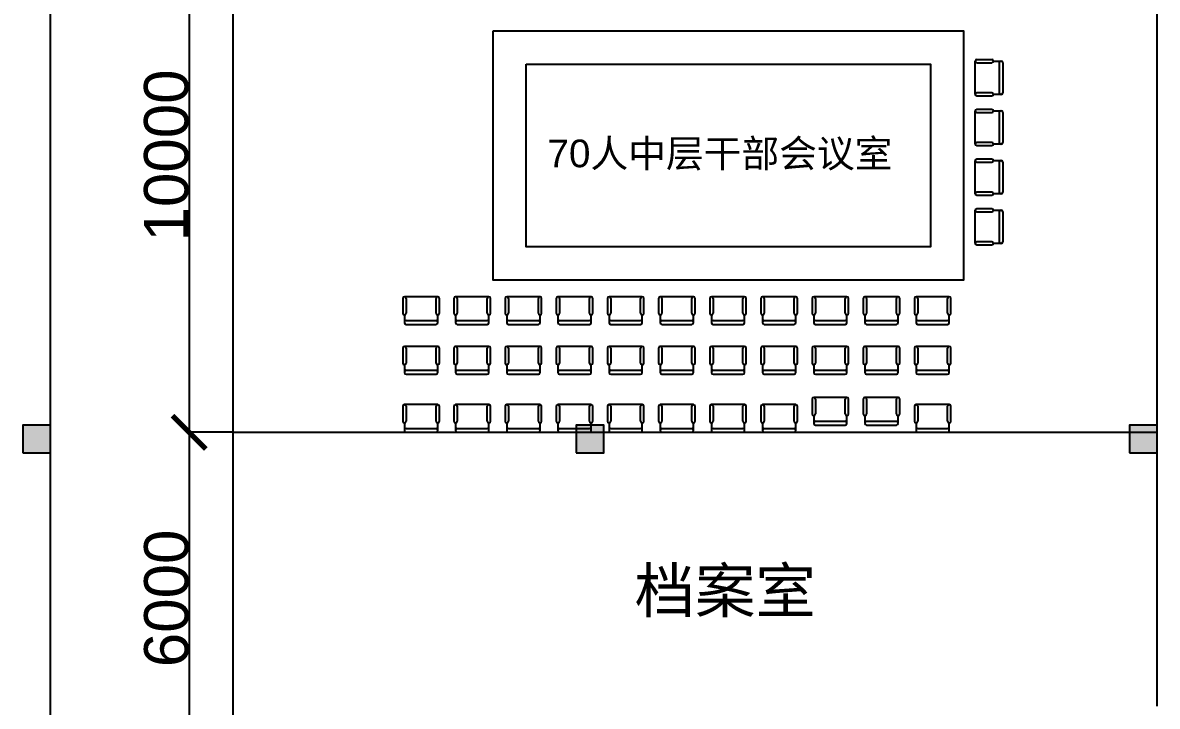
# Model space of a CAD drawing. Header units: millimetres. Extents: x 958 to 636282, y 2095 to 161571.
# Drawn here: x 63068 to 83568, y 42515 to 54865 of the extents above; entities that cross this region are included whole.
import ezdxf

# ---------------------------------------------------------------- set-up
doc = ezdxf.new("R2010")
doc.units = ezdxf.units.MM
for name, color, linetype in [('COLUMN', 9, 'Continuous'), ('PUB_HATCH', 8, 'Continuous'), ('W', 7, 'Continuous')]:
    doc.layers.add(name, color=color, linetype=linetype)
doc.styles.get("Standard").update_dxf_attribs({"font": 'arial.ttf'})
doc.dimstyles.new('ISO-25', dxfattribs={"dimtxt": 2.5, "dimasz": 2.5, "dimexe": 1.25, "dimexo": 0.625, "dimtad": 1, "dimtxsty": 'Standard', "dimcen": 2.5, "dimadec": 0, "dimazin": 0, "dimtfac": 1, "dimtmove": 0, "dimatfit": 3, "dimfxl": 1, "dimarcsym": 0})

# ---------------------------------------------------------------- blocks, each defined once
blk = doc.blocks.new('_fzh')
blk.add_lwpolyline([(-0.5, -0.5), (0.5, -0.5), (0.5, 0.5), (-0.5, 0.5)], close=True)
at = {"layer": 'PUB_HATCH'}
blk.add_solid([(-0.5, -0.5), (0.5, -0.5), (-0.5, 0.5), (0.5, 0.5)], dxfattribs=at)
blk = doc.blocks.new('_ArchTick')
at = {"color": 0, "linetype": 'ByBlock', "const_width": 0.15}
blk.add_lwpolyline([(-0.5, -0.5), (0.5, 0.5)], dxfattribs=at)
blk = doc.blocks.new('*D93')
at = {"color": 0, "lineweight": -2, "transparency": 16777216}
for p, q in [((66868, 47465), (66075, 47465)), ((66076, 47465), (66076, 41465)), ((66868, 41465), (66075, 41465))]:
    blk.add_line(p, q, dxfattribs=at)
at = {"layer": 'Defpoints', "color": 0, "transparency": 16777216}
for p in [(66868, 47465), (66076, 41465), (66868, 41465)]:
    blk.add_point(p, dxfattribs=at)
at = {"color": 0, "lineweight": -2, "transparency": 16777216, "xscale": 600, "yscale": 600, "zscale": 600}
for p, rotation in [((66076, 47465), 90), ((66076, 41465), 270)]:
    blk.add_blockref('_ArchTick', p, dxfattribs=dict(at, rotation=rotation))
at = {"color": 0, "transparency": 16777216, "insert": (65667, 44465), "char_height": 800, "attachment_point": 5, "rotation": 90}
blk.add_mtext('6000', dxfattribs=at)
blk = doc.blocks.new('*D95')
at = {"color": 0, "lineweight": -2, "transparency": 16777216}
for p, q in [((66868, 57465), (66073, 57465)), ((66075, 57465), (66075, 47465)), ((66868, 47465), (66073, 47465))]:
    blk.add_line(p, q, dxfattribs=at)
at = {"layer": 'Defpoints', "color": 0, "transparency": 16777216}
for p in [(66868, 57465), (66075, 47465), (66868, 47465)]:
    blk.add_point(p, dxfattribs=at)
at = {"color": 0, "lineweight": -2, "transparency": 16777216, "xscale": 600, "yscale": 600, "zscale": 600}
for p, rotation in [((66075, 57465), 90), ((66075, 47465), 270)]:
    blk.add_blockref('_ArchTick', p, dxfattribs=dict(at, rotation=rotation))
at = {"color": 0, "transparency": 16777216, "insert": (65665, 52467), "char_height": 800, "attachment_point": 5, "rotation": 90}
blk.add_mtext('10000', dxfattribs=at)

msp = doc.modelspace()

# ---------------------------------------------------------------- linework, layer by layer
for p, q in [((63568.358, 10465.286), (63568.358, 67465.286)), ((66868.358, 10465.286), (66868.358, 67465.286)), ((83567.108, 42515.357), (83567.108, 56414.345)), ((66868.358, 47465.286), (83567.108, 47465.286))]:
    msp.add_line(p, q)
for points in [[(71567.108, 54715.286), (80067.108, 54715.286), (80067.108, 50215.286), (71567.108, 50215.286)], [(72167.108, 54115.286), (79467.108, 54115.286), (79467.108, 50815.286), (72167.108, 50815.286)]]:
    msp.add_lwpolyline(points, close=True)
at = {"layer": 'W', "color": 3, "linetype": 'ByBlock', "lineweight": 25}
for p, q in [((80278.461, 53570.424), (80278.461, 54170.424)), ((80278.461, 54170.424), (80278.461, 54170.424)), ((80308.461, 54200.424), (80577.501, 54200.424)), ((80308.461, 54140.424), (80577.501, 54140.424)), ((80607.501, 54170.424), (80607.501, 54170.424)), ((80607.501, 54170.424), (80748.461, 54170.424)), ((80708.461, 54140.424), (80708.461, 53600.424)), ((80738.461, 54170.424), (80748.461, 54170.424)), ((80778.461, 54140.424), (80778.461, 53600.424)), ((80278.461, 53570.424), (80278.461, 53570.424)), ((80577.501, 53600.424), (80308.461, 53600.424)), ((80577.501, 53540.424), (80308.461, 53540.424)), ((80607.501, 53570.424), (80607.501, 53570.424)), ((80748.461, 53570.424), (80607.501, 53570.424)), ((80748.461, 53570.424), (80738.461, 53570.424)), ((80308.461, 53302.758), (80577.501, 53302.758)), ((80278.461, 52672.758), (80278.461, 53272.758)), ((80278.461, 53272.758), (80278.461, 53272.758)), ((80308.461, 53242.758), (80577.501, 53242.758)), ((80607.501, 53272.758), (80607.501, 53272.758)), ((80607.501, 53272.758), (80748.461, 53272.758)), ((80708.461, 53242.758), (80708.461, 52702.758)), ((80738.461, 53272.758), (80748.461, 53272.758)), ((80778.461, 53242.758), (80778.461, 52702.758)), ((80577.501, 52702.758), (80308.461, 52702.758)), ((80278.461, 52672.758), (80278.461, 52672.758)), ((80577.501, 52642.758), (80308.461, 52642.758)), ((80607.501, 52672.758), (80607.501, 52672.758)), ((80748.461, 52672.758), (80607.501, 52672.758)), ((80748.461, 52672.758), (80738.461, 52672.758)), ((80278.461, 51775.092), (80278.461, 52375.092)), ((80278.461, 52375.092), (80278.461, 52375.092)), ((80308.461, 52405.092), (80577.501, 52405.092)), ((80308.461, 52345.092), (80577.501, 52345.092)), ((80607.501, 52375.092), (80607.501, 52375.092)), ((80607.501, 52375.092), (80748.461, 52375.092)), ((80708.461, 52345.092), (80708.461, 51805.092)), ((80738.461, 52375.092), (80748.461, 52375.092)), ((80778.461, 52345.092), (80778.461, 51805.092)), ((80278.461, 51775.092), (80278.461, 51775.092)), ((80577.501, 51805.092), (80308.461, 51805.092)), ((80577.501, 51745.092), (80308.461, 51745.092)), ((80607.501, 51775.092), (80607.501, 51775.092)), ((80748.461, 51775.092), (80607.501, 51775.092)), ((80748.461, 51775.092), (80738.461, 51775.092)), ((80278.461, 50877.426), (80278.461, 51477.426)), ((80278.461, 51477.426), (80278.461, 51477.426)), ((80308.461, 51507.426), (80577.501, 51507.426)), ((80607.501, 51477.426), (80607.501, 51477.426)), ((80607.501, 51477.426), (80748.461, 51477.426)), ((80738.461, 51477.426), (80748.461, 51477.426)), ((80308.461, 51447.426), (80577.501, 51447.426)), ((80708.461, 51447.426), (80708.461, 50907.426)), ((80778.461, 51447.426), (80778.461, 50907.426)), ((80278.461, 50877.426), (80278.461, 50877.426)), ((80577.501, 50907.426), (80308.461, 50907.426)), ((80577.501, 50847.426), (80308.461, 50847.426)), ((80607.501, 50877.426), (80607.501, 50877.426)), ((80748.461, 50877.426), (80607.501, 50877.426)), ((80748.461, 50877.426), (80738.461, 50877.426)), ((69935.776, 49885.286), (69935.776, 49616.245)), ((70565.776, 49915.286), (69965.776, 49915.286)), ((69965.776, 49915.286), (69965.776, 49915.286)), ((69995.776, 49885.286), (69995.776, 49616.245)), ((70535.776, 49616.245), (70535.776, 49885.286)), ((70565.776, 49915.286), (70565.776, 49915.286)), ((70595.776, 49616.245), (70595.776, 49885.286)), ((70860.065, 49885.286), (70860.065, 49616.245)), ((71490.065, 49915.286), (70890.065, 49915.286)), ((70890.065, 49915.286), (70890.065, 49915.286)), ((70920.065, 49885.286), (70920.065, 49616.245)), ((71460.065, 49616.245), (71460.065, 49885.286)), ((71490.065, 49915.286), (71490.065, 49915.286)), ((71520.065, 49616.245), (71520.065, 49885.286)), ((71784.354, 49885.286), (71784.354, 49616.245)), ((72414.354, 49915.286), (71814.354, 49915.286)), ((71814.354, 49915.286), (71814.354, 49915.286)), ((71844.354, 49885.286), (71844.354, 49616.245)), ((72384.354, 49616.245), (72384.354, 49885.286)), ((72414.354, 49915.286), (72414.354, 49915.286)), ((72444.354, 49616.245), (72444.354, 49885.286)), ((72708.643, 49885.286), (72708.643, 49616.245)), ((73338.643, 49915.286), (72738.643, 49915.286)), ((72738.643, 49915.286), (72738.643, 49915.286)), ((72768.643, 49885.286), (72768.643, 49616.245)), ((73308.643, 49616.245), (73308.643, 49885.286)), ((73338.643, 49915.286), (73338.643, 49915.286)), ((73368.643, 49616.245), (73368.643, 49885.286)), ((73632.932, 49885.286), (73632.932, 49616.245)), ((74262.932, 49915.286), (73662.932, 49915.286)), ((73662.932, 49915.286), (73662.932, 49915.286)), ((73692.932, 49885.286), (73692.932, 49616.245)), ((74232.932, 49616.245), (74232.932, 49885.286)), ((74262.932, 49915.286), (74262.932, 49915.286)), ((74292.932, 49616.245), (74292.932, 49885.286)), ((74557.221, 49885.286), (74557.221, 49616.245)), ((75187.221, 49915.286), (74587.221, 49915.286)), ((74587.221, 49915.286), (74587.221, 49915.286)), ((74617.221, 49885.286), (74617.221, 49616.245)), ((75157.221, 49616.245), (75157.221, 49885.286)), ((75187.221, 49915.286), (75187.221, 49915.286)), ((75217.221, 49616.245), (75217.221, 49885.286)), ((75481.51, 49885.286), (75481.51, 49616.245)), ((76111.51, 49915.286), (75511.51, 49915.286)), ((75511.51, 49915.286), (75511.51, 49915.286)), ((75541.51, 49885.286), (75541.51, 49616.245)), ((76081.51, 49616.245), (76081.51, 49885.286)), ((76111.51, 49915.286), (76111.51, 49915.286)), ((76141.51, 49616.245), (76141.51, 49885.286)), ((76405.799, 49885.286), (76405.799, 49616.245)), ((77035.799, 49915.286), (76435.799, 49915.286)), ((76435.799, 49915.286), (76435.799, 49915.286)), ((76465.799, 49885.286), (76465.799, 49616.245)), ((77005.799, 49616.245), (77005.799, 49885.286)), ((77035.799, 49915.286), (77035.799, 49915.286)), ((77065.799, 49616.245), (77065.799, 49885.286)), ((77330.088, 49885.286), (77330.088, 49616.245)), ((77960.088, 49915.286), (77360.088, 49915.286)), ((77360.088, 49915.286), (77360.088, 49915.286)), ((77390.088, 49885.286), (77390.088, 49616.245)), ((77930.088, 49616.245), (77930.088, 49885.286)), ((77960.088, 49915.286), (77960.088, 49915.286)), ((77990.088, 49616.245), (77990.088, 49885.286)), ((78254.377, 49885.286), (78254.377, 49616.245)), ((78884.377, 49915.286), (78284.377, 49915.286)), ((78284.377, 49915.286), (78284.377, 49915.286)), ((78314.377, 49885.286), (78314.377, 49616.245)), ((78854.377, 49616.245), (78854.377, 49885.286)), ((78884.377, 49915.286), (78884.377, 49915.286)), ((78914.377, 49616.245), (78914.377, 49885.286)), ((79178.666, 49885.286), (79178.666, 49616.245)), ((79808.666, 49915.286), (79208.666, 49915.286)), ((79208.666, 49915.286), (79208.666, 49915.286)), ((79238.666, 49885.286), (79238.666, 49616.245)), ((79778.666, 49616.245), (79778.666, 49885.286)), ((79808.666, 49915.286), (79808.666, 49915.286)), ((79838.666, 49616.245), (79838.666, 49885.286)), ((69965.776, 49586.245), (69965.776, 49586.245)), ((69965.776, 49586.245), (69965.776, 49445.286)), ((69965.776, 49455.286), (69965.776, 49445.286)), ((69995.776, 49485.286), (70535.776, 49485.286)), ((69995.776, 49415.286), (70535.776, 49415.286)), ((70565.776, 49586.245), (70565.776, 49586.245)), ((70565.776, 49445.286), (70565.776, 49586.245)), ((70565.776, 49445.286), (70565.776, 49455.286)), ((70890.065, 49586.245), (70890.065, 49586.245)), ((70890.065, 49586.245), (70890.065, 49445.286)), ((70890.065, 49455.286), (70890.065, 49445.286)), ((70920.065, 49485.286), (71460.065, 49485.286)), ((70920.065, 49415.286), (71460.065, 49415.286)), ((71490.065, 49586.245), (71490.065, 49586.245)), ((71490.065, 49445.286), (71490.065, 49586.245)), ((71490.065, 49445.286), (71490.065, 49455.286)), ((71814.354, 49586.245), (71814.354, 49586.245)), ((71814.354, 49586.245), (71814.354, 49445.286)), ((71814.354, 49455.286), (71814.354, 49445.286)), ((71844.354, 49485.286), (72384.354, 49485.286)), ((71844.354, 49415.286), (72384.354, 49415.286)), ((72414.354, 49586.245), (72414.354, 49586.245)), ((72414.354, 49445.286), (72414.354, 49586.245)), ((72414.354, 49445.286), (72414.354, 49455.286)), ((72738.643, 49586.245), (72738.643, 49586.245)), ((72738.643, 49586.245), (72738.643, 49445.286)), ((72738.643, 49455.286), (72738.643, 49445.286)), ((72768.643, 49485.286), (73308.643, 49485.286)), ((72768.643, 49415.286), (73308.643, 49415.286)), ((73338.643, 49586.245), (73338.643, 49586.245)), ((73338.643, 49445.286), (73338.643, 49586.245)), ((73338.643, 49445.286), (73338.643, 49455.286)), ((73662.932, 49586.245), (73662.932, 49586.245)), ((73662.932, 49586.245), (73662.932, 49445.286)), ((73662.932, 49455.286), (73662.932, 49445.286)), ((73692.932, 49485.286), (74232.932, 49485.286)), ((73692.932, 49415.286), (74232.932, 49415.286)), ((74262.932, 49586.245), (74262.932, 49586.245)), ((74262.932, 49445.286), (74262.932, 49586.245)), ((74262.932, 49445.286), (74262.932, 49455.286)), ((74587.221, 49586.245), (74587.221, 49586.245)), ((74587.221, 49586.245), (74587.221, 49445.286)), ((74587.221, 49455.286), (74587.221, 49445.286)), ((74617.221, 49485.286), (75157.221, 49485.286)), ((74617.221, 49415.286), (75157.221, 49415.286)), ((75187.221, 49586.245), (75187.221, 49586.245)), ((75187.221, 49445.286), (75187.221, 49586.245)), ((75187.221, 49445.286), (75187.221, 49455.286)), ((75511.51, 49586.245), (75511.51, 49586.245)), ((75511.51, 49586.245), (75511.51, 49445.286)), ((75511.51, 49455.286), (75511.51, 49445.286)), ((75541.51, 49485.286), (76081.51, 49485.286)), ((75541.51, 49415.286), (76081.51, 49415.286)), ((76111.51, 49586.245), (76111.51, 49586.245)), ((76111.51, 49445.286), (76111.51, 49586.245)), ((76111.51, 49445.286), (76111.51, 49455.286)), ((76435.799, 49586.245), (76435.799, 49586.245)), ((76435.799, 49586.245), (76435.799, 49445.286)), ((76435.799, 49455.286), (76435.799, 49445.286)), ((76465.799, 49485.286), (77005.799, 49485.286)), ((76465.799, 49415.286), (77005.799, 49415.286)), ((77035.799, 49586.245), (77035.799, 49586.245)), ((77035.799, 49445.286), (77035.799, 49586.245)), ((77035.799, 49445.286), (77035.799, 49455.286)), ((77360.088, 49586.245), (77360.088, 49586.245)), ((77360.088, 49586.245), (77360.088, 49445.286)), ((77360.088, 49455.286), (77360.088, 49445.286)), ((77390.088, 49485.286), (77930.088, 49485.286)), ((77390.088, 49415.286), (77930.088, 49415.286)), ((77960.088, 49586.245), (77960.088, 49586.245)), ((77960.088, 49445.286), (77960.088, 49586.245)), ((77960.088, 49445.286), (77960.088, 49455.286)), ((78284.377, 49586.245), (78284.377, 49586.245)), ((78284.377, 49586.245), (78284.377, 49445.286)), ((78284.377, 49455.286), (78284.377, 49445.286)), ((78314.377, 49485.286), (78854.377, 49485.286)), ((78314.377, 49415.286), (78854.377, 49415.286)), ((78884.377, 49586.245), (78884.377, 49586.245)), ((78884.377, 49445.286), (78884.377, 49586.245)), ((78884.377, 49445.286), (78884.377, 49455.286)), ((79208.666, 49586.245), (79208.666, 49586.245)), ((79208.666, 49586.245), (79208.666, 49445.286)), ((79208.666, 49455.286), (79208.666, 49445.286)), ((79238.666, 49485.286), (79778.666, 49485.286)), ((79238.666, 49415.286), (79778.666, 49415.286)), ((79808.666, 49586.245), (79808.666, 49586.245)), ((79808.666, 49445.286), (79808.666, 49586.245)), ((79808.666, 49445.286), (79808.666, 49455.286)), ((70565.776, 49015.286), (69965.776, 49015.286)), ((69965.776, 49015.286), (69965.776, 49015.286)), ((70565.776, 49015.286), (70565.776, 49015.286)), ((71490.065, 49015.286), (70890.065, 49015.286)), ((70890.065, 49015.286), (70890.065, 49015.286)), ((71490.065, 49015.286), (71490.065, 49015.286)), ((72414.354, 49015.286), (71814.354, 49015.286)), ((71814.354, 49015.286), (71814.354, 49015.286)), ((72414.354, 49015.286), (72414.354, 49015.286)), ((73338.643, 49015.286), (72738.643, 49015.286)), ((72738.643, 49015.286), (72738.643, 49015.286)), ((73338.643, 49015.286), (73338.643, 49015.286)), ((74262.932, 49015.286), (73662.932, 49015.286)), ((73662.932, 49015.286), (73662.932, 49015.286)), ((74262.932, 49015.286), (74262.932, 49015.286)), ((75187.221, 49015.286), (74587.221, 49015.286)), ((74587.221, 49015.286), (74587.221, 49015.286)), ((75187.221, 49015.286), (75187.221, 49015.286)), ((76111.51, 49015.286), (75511.51, 49015.286)), ((75511.51, 49015.286), (75511.51, 49015.286)), ((76111.51, 49015.286), (76111.51, 49015.286)), ((77035.799, 49015.286), (76435.799, 49015.286)), ((76435.799, 49015.286), (76435.799, 49015.286)), ((77035.799, 49015.286), (77035.799, 49015.286)), ((77960.088, 49015.286), (77360.088, 49015.286)), ((77360.088, 49015.286), (77360.088, 49015.286)), ((77960.088, 49015.286), (77960.088, 49015.286)), ((78884.377, 49015.286), (78284.377, 49015.286)), ((78284.377, 49015.286), (78284.377, 49015.286)), ((78884.377, 49015.286), (78884.377, 49015.286)), ((79808.666, 49015.286), (79208.666, 49015.286)), ((79208.666, 49015.286), (79208.666, 49015.286)), ((79808.666, 49015.286), (79808.666, 49015.286)), ((69935.776, 48985.286), (69935.776, 48716.245)), ((69995.776, 48985.286), (69995.776, 48716.245)), ((70535.776, 48716.245), (70535.776, 48985.286)), ((70595.776, 48716.245), (70595.776, 48985.286)), ((70860.065, 48985.286), (70860.065, 48716.245)), ((70920.065, 48985.286), (70920.065, 48716.245)), ((71460.065, 48716.245), (71460.065, 48985.286)), ((71520.065, 48716.245), (71520.065, 48985.286)), ((71784.354, 48985.286), (71784.354, 48716.245)), ((71844.354, 48985.286), (71844.354, 48716.245)), ((72384.354, 48716.245), (72384.354, 48985.286)), ((72444.354, 48716.245), (72444.354, 48985.286)), ((72708.643, 48985.286), (72708.643, 48716.245)), ((72768.643, 48985.286), (72768.643, 48716.245)), ((73308.643, 48716.245), (73308.643, 48985.286)), ((73368.643, 48716.245), (73368.643, 48985.286)), ((73632.932, 48985.286), (73632.932, 48716.245)), ((73692.932, 48985.286), (73692.932, 48716.245)), ((74232.932, 48716.245), (74232.932, 48985.286)), ((74292.932, 48716.245), (74292.932, 48985.286)), ((74557.221, 48985.286), (74557.221, 48716.245)), ((74617.221, 48985.286), (74617.221, 48716.245)), ((75157.221, 48716.245), (75157.221, 48985.286)), ((75217.221, 48716.245), (75217.221, 48985.286)), ((75481.51, 48985.286), (75481.51, 48716.245)), ((75541.51, 48985.286), (75541.51, 48716.245)), ((76081.51, 48716.245), (76081.51, 48985.286)), ((76141.51, 48716.245), (76141.51, 48985.286)), ((76405.799, 48985.286), (76405.799, 48716.245)), ((76465.799, 48985.286), (76465.799, 48716.245)), ((77005.799, 48716.245), (77005.799, 48985.286)), ((77065.799, 48716.245), (77065.799, 48985.286)), ((77330.088, 48985.286), (77330.088, 48716.245)), ((77390.088, 48985.286), (77390.088, 48716.245)), ((77930.088, 48716.245), (77930.088, 48985.286)), ((77990.088, 48716.245), (77990.088, 48985.286)), ((78254.377, 48985.286), (78254.377, 48716.245)), ((78314.377, 48985.286), (78314.377, 48716.245)), ((78854.377, 48716.245), (78854.377, 48985.286)), ((78914.377, 48716.245), (78914.377, 48985.286)), ((79178.666, 48985.286), (79178.666, 48716.245)), ((79238.666, 48985.286), (79238.666, 48716.245)), ((79778.666, 48716.245), (79778.666, 48985.286)), ((79838.666, 48716.245), (79838.666, 48985.286)), ((69965.776, 48686.245), (69965.776, 48686.245)), ((69965.776, 48686.245), (69965.776, 48545.286)), ((69995.776, 48585.286), (70535.776, 48585.286)), ((70565.776, 48686.245), (70565.776, 48686.245)), ((70565.776, 48545.286), (70565.776, 48686.245)), ((70890.065, 48686.245), (70890.065, 48686.245)), ((70890.065, 48686.245), (70890.065, 48545.286)), ((70920.065, 48585.286), (71460.065, 48585.286)), ((71490.065, 48686.245), (71490.065, 48686.245)), ((71490.065, 48545.286), (71490.065, 48686.245)), ((71814.354, 48686.245), (71814.354, 48686.245)), ((71814.354, 48686.245), (71814.354, 48545.286)), ((71844.354, 48585.286), (72384.354, 48585.286)), ((72414.354, 48686.245), (72414.354, 48686.245)), ((72414.354, 48545.286), (72414.354, 48686.245)), ((72738.643, 48686.245), (72738.643, 48686.245)), ((72738.643, 48686.245), (72738.643, 48545.286)), ((72768.643, 48585.286), (73308.643, 48585.286)), ((73338.643, 48686.245), (73338.643, 48686.245)), ((73338.643, 48545.286), (73338.643, 48686.245)), ((73662.932, 48686.245), (73662.932, 48686.245)), ((73662.932, 48686.245), (73662.932, 48545.286)), ((73692.932, 48585.286), (74232.932, 48585.286)), ((74262.932, 48686.245), (74262.932, 48686.245)), ((74262.932, 48545.286), (74262.932, 48686.245)), ((74587.221, 48686.245), (74587.221, 48686.245)), ((74587.221, 48686.245), (74587.221, 48545.286)), ((74617.221, 48585.286), (75157.221, 48585.286)), ((75187.221, 48686.245), (75187.221, 48686.245)), ((75187.221, 48545.286), (75187.221, 48686.245)), ((75511.51, 48686.245), (75511.51, 48686.245)), ((75511.51, 48686.245), (75511.51, 48545.286)), ((75541.51, 48585.286), (76081.51, 48585.286)), ((76111.51, 48686.245), (76111.51, 48686.245)), ((76111.51, 48545.286), (76111.51, 48686.245)), ((76435.799, 48686.245), (76435.799, 48686.245)), ((76435.799, 48686.245), (76435.799, 48545.286)), ((76465.799, 48585.286), (77005.799, 48585.286)), ((77035.799, 48686.245), (77035.799, 48686.245)), ((77035.799, 48545.286), (77035.799, 48686.245)), ((77360.088, 48686.245), (77360.088, 48686.245)), ((77360.088, 48686.245), (77360.088, 48545.286)), ((77390.088, 48585.286), (77930.088, 48585.286)), ((77960.088, 48686.245), (77960.088, 48686.245)), ((77960.088, 48545.286), (77960.088, 48686.245)), ((78284.377, 48686.245), (78284.377, 48686.245)), ((78284.377, 48686.245), (78284.377, 48545.286)), ((78314.377, 48585.286), (78854.377, 48585.286)), ((78884.377, 48686.245), (78884.377, 48686.245)), ((78884.377, 48545.286), (78884.377, 48686.245)), ((79208.666, 48686.245), (79208.666, 48686.245)), ((79208.666, 48686.245), (79208.666, 48545.286)), ((79238.666, 48585.286), (79778.666, 48585.286)), ((79808.666, 48686.245), (79808.666, 48686.245)), ((79808.666, 48545.286), (79808.666, 48686.245)), ((69965.776, 48555.286), (69965.776, 48545.286)), ((69995.776, 48515.286), (70535.776, 48515.286)), ((70565.776, 48545.286), (70565.776, 48555.286)), ((70890.065, 48555.286), (70890.065, 48545.286)), ((70920.065, 48515.286), (71460.065, 48515.286)), ((71490.065, 48545.286), (71490.065, 48555.286)), ((71814.354, 48555.286), (71814.354, 48545.286)), ((71844.354, 48515.286), (72384.354, 48515.286)), ((72414.354, 48545.286), (72414.354, 48555.286)), ((72738.643, 48555.286), (72738.643, 48545.286)), ((72768.643, 48515.286), (73308.643, 48515.286)), ((73338.643, 48545.286), (73338.643, 48555.286)), ((73662.932, 48555.286), (73662.932, 48545.286)), ((73692.932, 48515.286), (74232.932, 48515.286)), ((74262.932, 48545.286), (74262.932, 48555.286)), ((74587.221, 48555.286), (74587.221, 48545.286)), ((74617.221, 48515.286), (75157.221, 48515.286)), ((75187.221, 48545.286), (75187.221, 48555.286)), ((75511.51, 48555.286), (75511.51, 48545.286)), ((75541.51, 48515.286), (76081.51, 48515.286)), ((76111.51, 48545.286), (76111.51, 48555.286)), ((76435.799, 48555.286), (76435.799, 48545.286)), ((76465.799, 48515.286), (77005.799, 48515.286)), ((77035.799, 48545.286), (77035.799, 48555.286)), ((77360.088, 48555.286), (77360.088, 48545.286)), ((77390.088, 48515.286), (77930.088, 48515.286)), ((77960.088, 48545.286), (77960.088, 48555.286)), ((78284.377, 48555.286), (78284.377, 48545.286)), ((78314.377, 48515.286), (78854.377, 48515.286)), ((78884.377, 48545.286), (78884.377, 48555.286)), ((79208.666, 48555.286), (79208.666, 48545.286)), ((79238.666, 48515.286), (79778.666, 48515.286)), ((79808.666, 48545.286), (79808.666, 48555.286)), ((77330.088, 48065.286), (77330.088, 47796.245)), ((77960.088, 48095.286), (77360.088, 48095.286)), ((77360.088, 48095.286), (77360.088, 48095.286)), ((77390.088, 48065.286), (77390.088, 47796.245)), ((77930.088, 47796.245), (77930.088, 48065.286)), ((77960.088, 48095.286), (77960.088, 48095.286)), ((77990.088, 47796.245), (77990.088, 48065.286)), ((78254.377, 48065.286), (78254.377, 47796.245)), ((78884.377, 48095.286), (78284.377, 48095.286)), ((78284.377, 48095.286), (78284.377, 48095.286)), ((78314.377, 48065.286), (78314.377, 47796.245)), ((78854.377, 47796.245), (78854.377, 48065.286)), ((78884.377, 48095.286), (78884.377, 48095.286)), ((78914.377, 47796.245), (78914.377, 48065.286)), ((69935.776, 47935.286), (69935.776, 47666.245)), ((70565.776, 47965.286), (69965.776, 47965.286)), ((69965.776, 47965.286), (69965.776, 47965.286)), ((69995.776, 47935.286), (69995.776, 47666.245)), ((70535.776, 47666.245), (70535.776, 47935.286)), ((70565.776, 47965.286), (70565.776, 47965.286)), ((70595.776, 47666.245), (70595.776, 47935.286)), ((70860.065, 47935.286), (70860.065, 47666.245)), ((71490.065, 47965.286), (70890.065, 47965.286)), ((70890.065, 47965.286), (70890.065, 47965.286)), ((70920.065, 47935.286), (70920.065, 47666.245)), ((71460.065, 47666.245), (71460.065, 47935.286)), ((71490.065, 47965.286), (71490.065, 47965.286)), ((71520.065, 47666.245), (71520.065, 47935.286)), ((71784.354, 47935.286), (71784.354, 47666.245)), ((72414.354, 47965.286), (71814.354, 47965.286)), ((71814.354, 47965.286), (71814.354, 47965.286)), ((71844.354, 47935.286), (71844.354, 47666.245)), ((72384.354, 47666.245), (72384.354, 47935.286)), ((72414.354, 47965.286), (72414.354, 47965.286)), ((72444.354, 47666.245), (72444.354, 47935.286)), ((72708.643, 47935.286), (72708.643, 47666.245)), ((73338.643, 47965.286), (72738.643, 47965.286)), ((72738.643, 47965.286), (72738.643, 47965.286)), ((72768.643, 47935.286), (72768.643, 47666.245)), ((73308.643, 47666.245), (73308.643, 47935.286)), ((73338.643, 47965.286), (73338.643, 47965.286)), ((73368.643, 47666.245), (73368.643, 47935.286)), ((73632.932, 47935.286), (73632.932, 47666.245)), ((74262.932, 47965.286), (73662.932, 47965.286)), ((73662.932, 47965.286), (73662.932, 47965.286)), ((73692.932, 47935.286), (73692.932, 47666.245)), ((74232.932, 47666.245), (74232.932, 47935.286)), ((74262.932, 47965.286), (74262.932, 47965.286)), ((74292.932, 47666.245), (74292.932, 47935.286)), ((74557.221, 47935.286), (74557.221, 47666.245)), ((75187.221, 47965.286), (74587.221, 47965.286)), ((74587.221, 47965.286), (74587.221, 47965.286)), ((74617.221, 47935.286), (74617.221, 47666.245)), ((75157.221, 47666.245), (75157.221, 47935.286)), ((75187.221, 47965.286), (75187.221, 47965.286)), ((75217.221, 47666.245), (75217.221, 47935.286)), ((75481.51, 47935.286), (75481.51, 47666.245)), ((76111.51, 47965.286), (75511.51, 47965.286)), ((75511.51, 47965.286), (75511.51, 47965.286)), ((75541.51, 47935.286), (75541.51, 47666.245)), ((76081.51, 47666.245), (76081.51, 47935.286)), ((76111.51, 47965.286), (76111.51, 47965.286)), ((76141.51, 47666.245), (76141.51, 47935.286)), ((76405.799, 47935.286), (76405.799, 47666.245)), ((77035.799, 47965.286), (76435.799, 47965.286)), ((76435.799, 47965.286), (76435.799, 47965.286)), ((76465.799, 47935.286), (76465.799, 47666.245)), ((77005.799, 47666.245), (77005.799, 47935.286)), ((77035.799, 47965.286), (77035.799, 47965.286)), ((77065.799, 47666.245), (77065.799, 47935.286)), ((77360.088, 47766.245), (77360.088, 47766.245)), ((77360.088, 47766.245), (77360.088, 47625.286)), ((77960.088, 47766.245), (77960.088, 47766.245)), ((77960.088, 47625.286), (77960.088, 47766.245)), ((78284.377, 47766.245), (78284.377, 47766.245)), ((78284.377, 47766.245), (78284.377, 47625.286)), ((78884.377, 47766.245), (78884.377, 47766.245)), ((78884.377, 47625.286), (78884.377, 47766.245)), ((79178.666, 47935.286), (79178.666, 47666.245)), ((79808.666, 47965.286), (79208.666, 47965.286)), ((79208.666, 47965.286), (79208.666, 47965.286)), ((79238.666, 47935.286), (79238.666, 47666.245)), ((79778.666, 47666.245), (79778.666, 47935.286)), ((79808.666, 47965.286), (79808.666, 47965.286)), ((79838.666, 47666.245), (79838.666, 47935.286)), ((69965.776, 47636.245), (69965.776, 47636.245)), ((69965.776, 47636.245), (69965.776, 47495.286)), ((70565.776, 47636.245), (70565.776, 47636.245)), ((70565.776, 47495.286), (70565.776, 47636.245)), ((70890.065, 47636.245), (70890.065, 47636.245)), ((70890.065, 47636.245), (70890.065, 47495.286)), ((71490.065, 47636.245), (71490.065, 47636.245)), ((71490.065, 47495.286), (71490.065, 47636.245)), ((71814.354, 47636.245), (71814.354, 47636.245)), ((71814.354, 47636.245), (71814.354, 47495.286)), ((72414.354, 47636.245), (72414.354, 47636.245)), ((72414.354, 47495.286), (72414.354, 47636.245)), ((72738.643, 47636.245), (72738.643, 47636.245)), ((72738.643, 47636.245), (72738.643, 47495.286)), ((73338.643, 47636.245), (73338.643, 47636.245)), ((73338.643, 47495.286), (73338.643, 47636.245)), ((73662.932, 47636.245), (73662.932, 47636.245)), ((73662.932, 47636.245), (73662.932, 47495.286)), ((74262.932, 47636.245), (74262.932, 47636.245)), ((74262.932, 47495.286), (74262.932, 47636.245)), ((74587.221, 47636.245), (74587.221, 47636.245)), ((74587.221, 47636.245), (74587.221, 47495.286)), ((75187.221, 47636.245), (75187.221, 47636.245)), ((75187.221, 47495.286), (75187.221, 47636.245)), ((75511.51, 47636.245), (75511.51, 47636.245)), ((75511.51, 47636.245), (75511.51, 47495.286)), ((76111.51, 47636.245), (76111.51, 47636.245)), ((76111.51, 47495.286), (76111.51, 47636.245)), ((76435.799, 47636.245), (76435.799, 47636.245)), ((76435.799, 47636.245), (76435.799, 47495.286)), ((77035.799, 47636.245), (77035.799, 47636.245)), ((77035.799, 47495.286), (77035.799, 47636.245)), ((77360.088, 47635.286), (77360.088, 47625.286)), ((77390.088, 47665.286), (77930.088, 47665.286)), ((77390.088, 47595.286), (77930.088, 47595.286)), ((77960.088, 47625.286), (77960.088, 47635.286)), ((78284.377, 47635.286), (78284.377, 47625.286)), ((78314.377, 47665.286), (78854.377, 47665.286)), ((78314.377, 47595.286), (78854.377, 47595.286)), ((78884.377, 47625.286), (78884.377, 47635.286)), ((79208.666, 47636.245), (79208.666, 47636.245)), ((79208.666, 47636.245), (79208.666, 47495.286)), ((79808.666, 47636.245), (79808.666, 47636.245)), ((79808.666, 47495.286), (79808.666, 47636.245)), ((69965.776, 47505.286), (69965.776, 47495.286)), ((69995.776, 47535.286), (70535.776, 47535.286)), ((69995.776, 47465.286), (70535.776, 47465.286)), ((70565.776, 47495.286), (70565.776, 47505.286)), ((70890.065, 47505.286), (70890.065, 47495.286)), ((70920.065, 47535.286), (71460.065, 47535.286)), ((70920.065, 47465.286), (71460.065, 47465.286)), ((71490.065, 47495.286), (71490.065, 47505.286)), ((71814.354, 47505.286), (71814.354, 47495.286)), ((71844.354, 47535.286), (72384.354, 47535.286)), ((71844.354, 47465.286), (72384.354, 47465.286)), ((72414.354, 47495.286), (72414.354, 47505.286)), ((72738.643, 47505.286), (72738.643, 47495.286)), ((72768.643, 47535.286), (73308.643, 47535.286)), ((72768.643, 47465.286), (73308.643, 47465.286)), ((73338.643, 47495.286), (73338.643, 47505.286)), ((73662.932, 47505.286), (73662.932, 47495.286)), ((73692.932, 47535.286), (74232.932, 47535.286)), ((73692.932, 47465.286), (74232.932, 47465.286)), ((74262.932, 47495.286), (74262.932, 47505.286)), ((74587.221, 47505.286), (74587.221, 47495.286)), ((74617.221, 47535.286), (75157.221, 47535.286)), ((74617.221, 47465.286), (75157.221, 47465.286)), ((75187.221, 47495.286), (75187.221, 47505.286)), ((75511.51, 47505.286), (75511.51, 47495.286)), ((75541.51, 47535.286), (76081.51, 47535.286)), ((75541.51, 47465.286), (76081.51, 47465.286)), ((76111.51, 47495.286), (76111.51, 47505.286)), ((76435.799, 47505.286), (76435.799, 47495.286)), ((76465.799, 47535.286), (77005.799, 47535.286)), ((76465.799, 47465.286), (77005.799, 47465.286)), ((77035.799, 47495.286), (77035.799, 47505.286)), ((79208.666, 47505.286), (79208.666, 47495.286)), ((79238.666, 47535.286), (79778.666, 47535.286)), ((79238.666, 47465.286), (79778.666, 47465.286)), ((79808.666, 47495.286), (79808.666, 47505.286))]:
    msp.add_line(p, q, dxfattribs=at)
for centre, start, end in [((80308.461, 54170.424), 90, 180), ((80308.461, 54170.424), 180, 270), ((80577.501, 54170.424), 0, 90), ((80577.501, 54170.424), 270, 0), ((80738.461, 54140.424), 90, 180), ((80748.461, 54140.424), 0, 90), ((80308.461, 53570.424), 90, 180), ((80308.461, 53570.424), 180, 270), ((80577.501, 53570.424), 0, 90), ((80577.501, 53570.424), 270, 0), ((80738.461, 53600.424), 180, 270), ((80748.461, 53600.424), 270, 0), ((80308.461, 53272.758), 90, 180), ((80577.501, 53272.758), 0, 90), ((80308.461, 53272.758), 180, 270), ((80577.501, 53272.758), 270, 0), ((80738.461, 53242.758), 90, 180), ((80748.461, 53242.758), 0, 90), ((80308.461, 52672.758), 90, 180), ((80577.501, 52672.758), 0, 90), ((80738.461, 52702.758), 180, 270), ((80748.461, 52702.758), 270, 0), ((80308.461, 52672.758), 180, 270), ((80577.501, 52672.758), 270, 0), ((80308.461, 52375.092), 90, 180), ((80308.461, 52375.092), 180, 270), ((80577.501, 52375.092), 0, 90), ((80577.501, 52375.092), 270, 0), ((80738.461, 52345.092), 90, 180), ((80748.461, 52345.092), 0, 90), ((80308.461, 51775.092), 90, 180), ((80308.461, 51775.092), 180, 270), ((80577.501, 51775.092), 0, 90), ((80577.501, 51775.092), 270, 0), ((80738.461, 51805.092), 180, 270), ((80748.461, 51805.092), 270, 0), ((80308.461, 51477.426), 90, 180), ((80308.461, 51477.426), 180, 270), ((80577.501, 51477.426), 0, 90), ((80577.501, 51477.426), 270, 0), ((80738.461, 51447.426), 90, 180), ((80748.461, 51447.426), 0, 90), ((80308.461, 50877.426), 90, 180), ((80308.461, 50877.426), 180, 270), ((80577.501, 50877.426), 0, 90), ((80577.501, 50877.426), 270, 0), ((80738.461, 50907.426), 180, 270), ((80748.461, 50907.426), 270, 0), ((69965.776, 49885.286), 90, 180), ((69965.776, 49885.286), 0, 90), ((70565.776, 49885.286), 90, 180), ((70565.776, 49885.286), 0, 90), ((70890.065, 49885.286), 90, 180), ((70890.065, 49885.286), 0, 90), ((71490.065, 49885.286), 90, 180), ((71490.065, 49885.286), 0, 90), ((71814.354, 49885.286), 90, 180), ((71814.354, 49885.286), 0, 90), ((72414.354, 49885.286), 90, 180), ((72414.354, 49885.286), 0, 90), ((72738.643, 49885.286), 90, 180), ((72738.643, 49885.286), 0, 90), ((73338.643, 49885.286), 90, 180), ((73338.643, 49885.286), 0, 90), ((73662.932, 49885.286), 90, 180), ((73662.932, 49885.286), 0, 90), ((74262.932, 49885.286), 90, 180), ((74262.932, 49885.286), 0, 90), ((74587.221, 49885.286), 90, 180), ((74587.221, 49885.286), 0, 90), ((75187.221, 49885.286), 90, 180), ((75187.221, 49885.286), 0, 90), ((75511.51, 49885.286), 90, 180), ((75511.51, 49885.286), 0, 90), ((76111.51, 49885.286), 90, 180), ((76111.51, 49885.286), 0, 90), ((76435.799, 49885.286), 90, 180), ((76435.799, 49885.286), 0, 90), ((77035.799, 49885.286), 90, 180), ((77035.799, 49885.286), 0, 90), ((77360.088, 49885.286), 90, 180), ((77360.088, 49885.286), 0, 90), ((77960.088, 49885.286), 90, 180), ((77960.088, 49885.286), 0, 90), ((78284.377, 49885.286), 90, 180), ((78284.377, 49885.286), 0, 90), ((78884.377, 49885.286), 90, 180), ((78884.377, 49885.286), 0, 90), ((79208.666, 49885.286), 90, 180), ((79208.666, 49885.286), 0, 90), ((79808.666, 49885.286), 90, 180), ((79808.666, 49885.286), 0, 90), ((69965.776, 49616.245), 180, 270), ((69965.776, 49616.245), 270, 0), ((70565.776, 49616.245), 180, 270), ((70565.776, 49616.245), 270, 0), ((70890.065, 49616.245), 180, 270), ((70890.065, 49616.245), 270, 0), ((71490.065, 49616.245), 180, 270), ((71490.065, 49616.245), 270, 0), ((71814.354, 49616.245), 180, 270), ((71814.354, 49616.245), 270, 0), ((72414.354, 49616.245), 180, 270), ((72414.354, 49616.245), 270, 0), ((72738.643, 49616.245), 180, 270), ((72738.643, 49616.245), 270, 0), ((73338.643, 49616.245), 180, 270), ((73338.643, 49616.245), 270, 0), ((73662.932, 49616.245), 180, 270), ((73662.932, 49616.245), 270, 0), ((74262.932, 49616.245), 180, 270), ((74262.932, 49616.245), 270, 0), ((74587.221, 49616.245), 180, 270), ((74587.221, 49616.245), 270, 0), ((75187.221, 49616.245), 180, 270), ((75187.221, 49616.245), 270, 0), ((75511.51, 49616.245), 180, 270), ((75511.51, 49616.245), 270, 0), ((76111.51, 49616.245), 180, 270), ((76111.51, 49616.245), 270, 0), ((76435.799, 49616.245), 180, 270), ((76435.799, 49616.245), 270, 0), ((77035.799, 49616.245), 180, 270), ((77035.799, 49616.245), 270, 0), ((77360.088, 49616.245), 180, 270), ((77360.088, 49616.245), 270, 0), ((77960.088, 49616.245), 180, 270), ((77960.088, 49616.245), 270, 0), ((78284.377, 49616.245), 180, 270), ((78284.377, 49616.245), 270, 0), ((78884.377, 49616.245), 180, 270), ((78884.377, 49616.245), 270, 0), ((79208.666, 49616.245), 180, 270), ((79208.666, 49616.245), 270, 0), ((79808.666, 49616.245), 180, 270), ((79808.666, 49616.245), 270, 0), ((69995.776, 49455.286), 90, 180), ((69995.776, 49445.286), 180, 270), ((70535.776, 49455.286), 0, 90), ((70535.776, 49445.286), 270, 0), ((70920.065, 49455.286), 90, 180), ((70920.065, 49445.286), 180, 270), ((71460.065, 49455.286), 0, 90), ((71460.065, 49445.286), 270, 0), ((71844.354, 49455.286), 90, 180), ((71844.354, 49445.286), 180, 270), ((72384.354, 49455.286), 0, 90), ((72384.354, 49445.286), 270, 0), ((72768.643, 49455.286), 90, 180), ((72768.643, 49445.286), 180, 270), ((73308.643, 49455.286), 0, 90), ((73308.643, 49445.286), 270, 0), ((73692.932, 49455.286), 90, 180), ((73692.932, 49445.286), 180, 270), ((74232.932, 49455.286), 0, 90), ((74232.932, 49445.286), 270, 0), ((74617.221, 49455.286), 90, 180), ((74617.221, 49445.286), 180, 270), ((75157.221, 49455.286), 0, 90), ((75157.221, 49445.286), 270, 0), ((75541.51, 49455.286), 90, 180), ((75541.51, 49445.286), 180, 270), ((76081.51, 49455.286), 0, 90), ((76081.51, 49445.286), 270, 0), ((76465.799, 49455.286), 90, 180), ((76465.799, 49445.286), 180, 270), ((77005.799, 49455.286), 0, 90), ((77005.799, 49445.286), 270, 0), ((77390.088, 49455.286), 90, 180), ((77390.088, 49445.286), 180, 270), ((77930.088, 49455.286), 0, 90), ((77930.088, 49445.286), 270, 0), ((78314.377, 49455.286), 90, 180), ((78314.377, 49445.286), 180, 270), ((78854.377, 49455.286), 0, 90), ((78854.377, 49445.286), 270, 0), ((79238.666, 49455.286), 90, 180), ((79238.666, 49445.286), 180, 270), ((79778.666, 49455.286), 0, 90), ((79778.666, 49445.286), 270, 0), ((69965.776, 48985.286), 90, 180), ((69965.776, 48985.286), 0, 90), ((70565.776, 48985.286), 90, 180), ((70565.776, 48985.286), 0, 90), ((70890.065, 48985.286), 90, 180), ((70890.065, 48985.286), 0, 90), ((71490.065, 48985.286), 90, 180), ((71490.065, 48985.286), 0, 90), ((71814.354, 48985.286), 90, 180), ((71814.354, 48985.286), 0, 90), ((72414.354, 48985.286), 90, 180), ((72414.354, 48985.286), 0, 90), ((72738.643, 48985.286), 90, 180), ((72738.643, 48985.286), 0, 90), ((73338.643, 48985.286), 90, 180), ((73338.643, 48985.286), 0, 90), ((73662.932, 48985.286), 90, 180), ((73662.932, 48985.286), 0, 90), ((74262.932, 48985.286), 90, 180), ((74262.932, 48985.286), 0, 90), ((74587.221, 48985.286), 90, 180), ((74587.221, 48985.286), 0, 90), ((75187.221, 48985.286), 90, 180), ((75187.221, 48985.286), 0, 90), ((75511.51, 48985.286), 90, 180), ((75511.51, 48985.286), 0, 90), ((76111.51, 48985.286), 90, 180), ((76111.51, 48985.286), 0, 90), ((76435.799, 48985.286), 90, 180), ((76435.799, 48985.286), 0, 90), ((77035.799, 48985.286), 90, 180), ((77035.799, 48985.286), 0, 90), ((77360.088, 48985.286), 90, 180), ((77360.088, 48985.286), 0, 90), ((77960.088, 48985.286), 90, 180), ((77960.088, 48985.286), 0, 90), ((78284.377, 48985.286), 90, 180), ((78284.377, 48985.286), 0, 90), ((78884.377, 48985.286), 90, 180), ((78884.377, 48985.286), 0, 90), ((79208.666, 48985.286), 90, 180), ((79208.666, 48985.286), 0, 90), ((79808.666, 48985.286), 90, 180), ((79808.666, 48985.286), 0, 90), ((69965.776, 48716.245), 180, 270), ((69965.776, 48716.245), 270, 0), ((69995.776, 48555.286), 90, 180), ((70565.776, 48716.245), 180, 270), ((70535.776, 48555.286), 0, 90), ((70565.776, 48716.245), 270, 0), ((70890.065, 48716.245), 180, 270), ((70890.065, 48716.245), 270, 0), ((70920.065, 48555.286), 90, 180), ((71490.065, 48716.245), 180, 270), ((71460.065, 48555.286), 0, 90), ((71490.065, 48716.245), 270, 0), ((71814.354, 48716.245), 180, 270), ((71814.354, 48716.245), 270, 0), ((71844.354, 48555.286), 90, 180), ((72414.354, 48716.245), 180, 270), ((72384.354, 48555.286), 0, 90), ((72414.354, 48716.245), 270, 0), ((72738.643, 48716.245), 180, 270), ((72738.643, 48716.245), 270, 0), ((72768.643, 48555.286), 90, 180), ((73338.643, 48716.245), 180, 270), ((73308.643, 48555.286), 0, 90), ((73338.643, 48716.245), 270, 0), ((73662.932, 48716.245), 180, 270), ((73662.932, 48716.245), 270, 0), ((73692.932, 48555.286), 90, 180), ((74262.932, 48716.245), 180, 270), ((74232.932, 48555.286), 0, 90), ((74262.932, 48716.245), 270, 0), ((74587.221, 48716.245), 180, 270), ((74587.221, 48716.245), 270, 0), ((74617.221, 48555.286), 90, 180), ((75187.221, 48716.245), 180, 270), ((75157.221, 48555.286), 0, 90), ((75187.221, 48716.245), 270, 0), ((75511.51, 48716.245), 180, 270), ((75511.51, 48716.245), 270, 0), ((75541.51, 48555.286), 90, 180), ((76111.51, 48716.245), 180, 270), ((76081.51, 48555.286), 0, 90), ((76111.51, 48716.245), 270, 0), ((76435.799, 48716.245), 180, 270), ((76435.799, 48716.245), 270, 0), ((76465.799, 48555.286), 90, 180), ((77035.799, 48716.245), 180, 270), ((77005.799, 48555.286), 0, 90), ((77035.799, 48716.245), 270, 0), ((77360.088, 48716.245), 180, 270), ((77360.088, 48716.245), 270, 0), ((77390.088, 48555.286), 90, 180), ((77960.088, 48716.245), 180, 270), ((77930.088, 48555.286), 0, 90), ((77960.088, 48716.245), 270, 0), ((78284.377, 48716.245), 180, 270), ((78284.377, 48716.245), 270, 0), ((78314.377, 48555.286), 90, 180), ((78884.377, 48716.245), 180, 270), ((78854.377, 48555.286), 0, 90), ((78884.377, 48716.245), 270, 0), ((79208.666, 48716.245), 180, 270), ((79208.666, 48716.245), 270, 0), ((79238.666, 48555.286), 90, 180), ((79808.666, 48716.245), 180, 270), ((79778.666, 48555.286), 0, 90), ((79808.666, 48716.245), 270, 0), ((69995.776, 48545.286), 180, 270), ((70535.776, 48545.286), 270, 0), ((70920.065, 48545.286), 180, 270), ((71460.065, 48545.286), 270, 0), ((71844.354, 48545.286), 180, 270), ((72384.354, 48545.286), 270, 0), ((72768.643, 48545.286), 180, 270), ((73308.643, 48545.286), 270, 0), ((73692.932, 48545.286), 180, 270), ((74232.932, 48545.286), 270, 0), ((74617.221, 48545.286), 180, 270), ((75157.221, 48545.286), 270, 0), ((75541.51, 48545.286), 180, 270), ((76081.51, 48545.286), 270, 0), ((76465.799, 48545.286), 180, 270), ((77005.799, 48545.286), 270, 0), ((77390.088, 48545.286), 180, 270), ((77930.088, 48545.286), 270, 0), ((78314.377, 48545.286), 180, 270), ((78854.377, 48545.286), 270, 0), ((79238.666, 48545.286), 180, 270), ((79778.666, 48545.286), 270, 0), ((77360.088, 48065.286), 90, 180), ((77360.088, 48065.286), 0, 90), ((77960.088, 48065.286), 90, 180), ((77960.088, 48065.286), 0, 90), ((78284.377, 48065.286), 90, 180), ((78284.377, 48065.286), 0, 90), ((78884.377, 48065.286), 90, 180), ((78884.377, 48065.286), 0, 90), ((69965.776, 47935.286), 90, 180), ((69965.776, 47935.286), 0, 90), ((70565.776, 47935.286), 90, 180), ((70565.776, 47935.286), 0, 90), ((70890.065, 47935.286), 90, 180), ((70890.065, 47935.286), 0, 90), ((71490.065, 47935.286), 90, 180), ((71490.065, 47935.286), 0, 90), ((71814.354, 47935.286), 90, 180), ((71814.354, 47935.286), 0, 90), ((72414.354, 47935.286), 90, 180), ((72414.354, 47935.286), 0, 90), ((72738.643, 47935.286), 90, 180), ((72738.643, 47935.286), 0, 90), ((73338.643, 47935.286), 90, 180), ((73338.643, 47935.286), 0, 90), ((73662.932, 47935.286), 90, 180), ((73662.932, 47935.286), 0, 90), ((74262.932, 47935.286), 90, 180), ((74262.932, 47935.286), 0, 90), ((74587.221, 47935.286), 90, 180), ((74587.221, 47935.286), 0, 90), ((75187.221, 47935.286), 90, 180), ((75187.221, 47935.286), 0, 90), ((75511.51, 47935.286), 90, 180), ((75511.51, 47935.286), 0, 90), ((76111.51, 47935.286), 90, 180), ((76111.51, 47935.286), 0, 90), ((76435.799, 47935.286), 90, 180), ((76435.799, 47935.286), 0, 90), ((77035.799, 47935.286), 90, 180), ((77035.799, 47935.286), 0, 90), ((77360.088, 47796.245), 180, 270), ((77360.088, 47796.245), 270, 0), ((77960.088, 47796.245), 180, 270), ((77960.088, 47796.245), 270, 0), ((78284.377, 47796.245), 180, 270), ((78284.377, 47796.245), 270, 0), ((78884.377, 47796.245), 180, 270), ((78884.377, 47796.245), 270, 0), ((79208.666, 47935.286), 90, 180), ((79208.666, 47935.286), 0, 90), ((79808.666, 47935.286), 90, 180), ((79808.666, 47935.286), 0, 90), ((69965.776, 47666.245), 180, 270), ((69965.776, 47666.245), 270, 0), ((70565.776, 47666.245), 180, 270), ((70565.776, 47666.245), 270, 0), ((70890.065, 47666.245), 180, 270), ((70890.065, 47666.245), 270, 0), ((71490.065, 47666.245), 180, 270), ((71490.065, 47666.245), 270, 0), ((71814.354, 47666.245), 180, 270), ((71814.354, 47666.245), 270, 0), ((72414.354, 47666.245), 180, 270), ((72414.354, 47666.245), 270, 0), ((72738.643, 47666.245), 180, 270), ((72738.643, 47666.245), 270, 0), ((73338.643, 47666.245), 180, 270), ((73338.643, 47666.245), 270, 0), ((73662.932, 47666.245), 180, 270), ((73662.932, 47666.245), 270, 0), ((74262.932, 47666.245), 180, 270), ((74262.932, 47666.245), 270, 0), ((74587.221, 47666.245), 180, 270), ((74587.221, 47666.245), 270, 0), ((75187.221, 47666.245), 180, 270), ((75187.221, 47666.245), 270, 0), ((75511.51, 47666.245), 180, 270), ((75511.51, 47666.245), 270, 0), ((76111.51, 47666.245), 180, 270), ((76111.51, 47666.245), 270, 0), ((76435.799, 47666.245), 180, 270), ((76435.799, 47666.245), 270, 0), ((77035.799, 47666.245), 180, 270), ((77035.799, 47666.245), 270, 0), ((77390.088, 47635.286), 90, 180), ((77390.088, 47625.286), 180, 270), ((77930.088, 47635.286), 0, 90), ((77930.088, 47625.286), 270, 0), ((78314.377, 47635.286), 90, 180), ((78314.377, 47625.286), 180, 270), ((78854.377, 47635.286), 0, 90), ((78854.377, 47625.286), 270, 0), ((79208.666, 47666.245), 180, 270), ((79208.666, 47666.245), 270, 0), ((79808.666, 47666.245), 180, 270), ((79808.666, 47666.245), 270, 0), ((69995.776, 47505.286), 90, 180), ((69995.776, 47495.286), 180, 270), ((70535.776, 47505.286), 0, 90), ((70535.776, 47495.286), 270, 0), ((70920.065, 47505.286), 90, 180), ((70920.065, 47495.286), 180, 270), ((71460.065, 47505.286), 0, 90), ((71460.065, 47495.286), 270, 0), ((71844.354, 47505.286), 90, 180), ((71844.354, 47495.286), 180, 270), ((72384.354, 47505.286), 0, 90), ((72384.354, 47495.286), 270, 0), ((72768.643, 47505.286), 90, 180), ((72768.643, 47495.286), 180, 270), ((73308.643, 47505.286), 0, 90), ((73308.643, 47495.286), 270, 0), ((73692.932, 47505.286), 90, 180), ((73692.932, 47495.286), 180, 270), ((74232.932, 47505.286), 0, 90), ((74232.932, 47495.286), 270, 0), ((74617.221, 47505.286), 90, 180), ((74617.221, 47495.286), 180, 270), ((75157.221, 47505.286), 0, 90), ((75157.221, 47495.286), 270, 0), ((75541.51, 47505.286), 90, 180), ((75541.51, 47495.286), 180, 270), ((76081.51, 47505.286), 0, 90), ((76081.51, 47495.286), 270, 0), ((76465.799, 47505.286), 90, 180), ((76465.799, 47495.286), 180, 270), ((77005.799, 47505.286), 0, 90), ((77005.799, 47495.286), 270, 0), ((79238.666, 47505.286), 90, 180), ((79238.666, 47495.286), 180, 270), ((79778.666, 47505.286), 0, 90), ((79778.666, 47495.286), 270, 0)]:
    msp.add_arc(centre, 30, start, end, dxfattribs=at)

# ---------------------------------------------------------------- block references
at = {"layer": 'COLUMN', "xscale": 500, "yscale": 500, "zscale": 500}
for p in [(63317.733, 47345.286), (73317.733, 47345.286), (83317.733, 47345.286)]:
    msp.add_blockref('_fzh', p, dxfattribs=at)

# ---------------------------------------------------------------- texts
at = {"attachment_point": 1}
for s, width, insert, char_height in [('70人中层干部会议室', 6760.9567, (72549, 52753.585), 500), ('档案室', 4475.15354, (74123.438, 45006.314), 800)]:
    msp.add_mtext_dynamic_manual_height_columns(s, width=width, gutter_width=12.5, heights=[0], dxfattribs=dict(at, insert=insert, char_height=char_height))

# ---------------------------------------------------------------- dimensions: what is measured, and where the dimension line sits
for base, p1, p2, picture, middle in [((66074.57, 47465.286), (66868.358, 57465.286), (66868.358, 47465.286), '*D95', (66074.57, 52467.287)), ((66075.82, 41465.286), (66868.358, 47465.286), (66868.358, 41465.286), '*D93', (66075.82, 44465.286))]:
    dim = msp.add_linear_dim(base=base, p1=p1, p2=p2, angle=90, dimstyle='ISO-25', override={"dimtxt": 800, "dimasz": 600, "dimblk1": 'ArchTick', "dimblk2": 'ArchTick', "dimsah": 1})
    dim.commit()
    dim.dimension.update_dxf_attribs({"geometry": picture, "text_midpoint": middle, "dimtype": 160})

doc.saveas('drawing.dxf')
